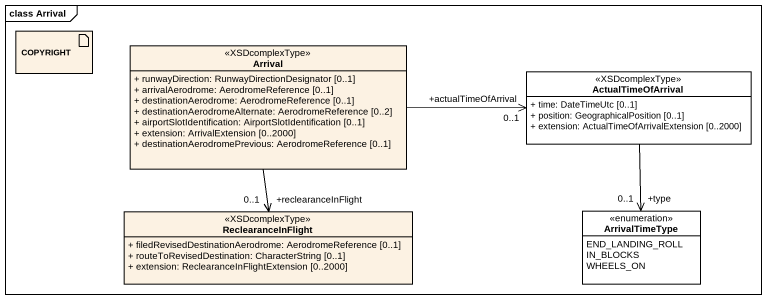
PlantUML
@startuml
mainframe class Arrival
allowmixing
hide circle
hide empty members
skinparam classAttributeIconSize 0
artifact COPYRIGHT #FCF2E3
class Arrival <<XSDcomplexType>> #FCF2E3 {
  + runwayDirection: RunwayDirectionDesignator [0..1]
  + arrivalAerodrome: AerodromeReference [0..1]
  + destinationAerodrome: AerodromeReference [0..1]
  + destinationAerodromeAlternate: AerodromeReference [0..2]
  + airportSlotIdentification: AirportSlotIdentification [0..1]
  + extension: ArrivalExtension [0..2000]
  + destinationAerodromePrevious: AerodromeReference [0..1]
}
class ActualTimeOfArrival <<XSDcomplexType>> {
  + time: DateTimeUtc [0..1]
  + position: GeographicalPosition [0..1]
  + extension: ActualTimeOfArrivalExtension [0..2000]
}
class ReclearanceInFlight <<XSDcomplexType>> #FCF2E3 {
  + filedRevisedDestinationAerodrome: AerodromeReference [0..1]
  + routeToRevisedDestination: CharacterString [0..1]
  + extension: ReclearanceInFlightExtension [0..2000]
}
enum ArrivalTimeType {
  END_LANDING_ROLL
  IN_BLOCKS
  WHEELS_ON
}
Arrival -right-> "+actualTimeOfArrival\n0..1" ActualTimeOfArrival
Arrival --> "+reclearanceInFlight\n0..1" ReclearanceInFlight
ActualTimeOfArrival --> "+type\n0..1" ArrivalTimeType
@enduml
